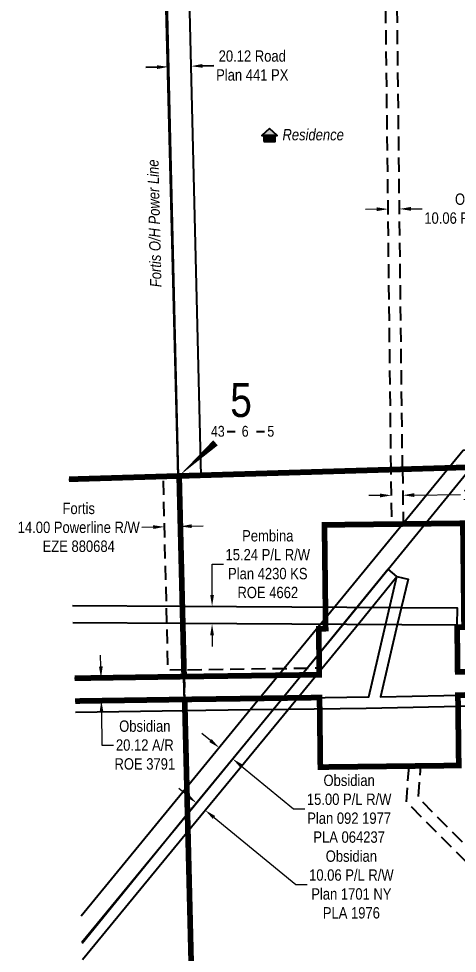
# Model space of a CAD drawing. Extents: x 643442 to 651909, y 5835058 to 5841090.
# Drawn here: x 646208 to 646595, y 5838086 to 5838910 of the extents above; entities that cross this region are included whole.
import ezdxf
from ezdxf.enums import TextEntityAlignment as Align

# ---------------------------------------------------------------- set-up
doc = ezdxf.new("R2010")
doc.units = 0
doc.header["$LTSCALE"] = 5
doc.header["$PDSIZE"] = 0.5
for name, pattern in [('CENTERLINEX3', [5, 2.5, -1, 0.5, -1]), ('foc-ACCESSROAD', [3.75, 2.5, -1.25]), ('foc-FLOWLINE', [3.75, 2.5, -1.25]), ('foc-QUARTERLINE', [33, 25, -3, 2, -3])]:
    doc.linetypes.add(name, pattern=pattern)
doc.layers.get('Defpoints').update_dxf_attribs({"color": 9})
for name, color, linetype in [('10', 1, 'Continuous'), ('9', 3, 'Continuous'), ('AS-POWER', 104, 'foc-POWER'), ('AS-POWER-T', 104, 'Continuous'), ('AS-RESIDENCE', 14, 'Continuous'), ('C-FLOWLINE', 13, 'foc-FLOWLINE'), ('C-RW', 13, 'Continuous'), ('C-WS', 13, 'foc-ACCESSROAD'), ('F-EZE', 190, 'foc-FLOWLINE'), ('F-RW', 190, 'Continuous'), ('F-VCE', 190, 'foc-FLOWLINE'), ('L-QSEC', 8, 'foc-QUARTERLINE'), ('L-SECLBL', 7, 'Continuous'), ('L-TITLEDB', 4, 'Continuous'), ('L-TITLEDB-T', 4, 'Continuous')]:
    doc.layers.add(name, color=color, linetype=linetype)
doc.layers.add('AS-TRAPPER BOUNDARY', color=7, linetype='CENTERLINEX3', true_color=0xb85c00, transparency=0.6)
for name, color, linetype, lineweight in [('C-AR-T', 13, 'Continuous', 9), ('C-FLOWLINE-T', 13, 'Continuous', 9), ('C-WS-T', 13, 'Continuous', 9), ('F-EZE-T', 190, 'Continuous', 9), ('F-RW-T', 190, 'Continuous', 9)]:
    doc.layers.add(name, color=color, linetype=linetype, lineweight=lineweight)
doc.styles.add('175L', font='ARIALN.TTF', dxfattribs={"height": 20})
doc.styles.add('80CG', font='ARIALN.TTF', dxfattribs={"height": 10})
doc.styles.add('80L', font='ARIALN.TTF', dxfattribs={"height": 10})
doc.styles.add('foc-LtypeFont', font='ARIALN.TTF', dxfattribs={"height": 7.35})
doc.styles.add('SIMPLEX', font='ARIALN.TTF')
doc.linetypes.add('foc-POWER', pattern='A,6,-1,["P",foc-LtypeFont,S=0.2,R=0,X=-0.625,Y=-0.75],-1.24,4', length=12.24)
doc.linetypes.add('foc-POWER-NOLINE', pattern='A,0,-4,["P",foc-LtypeFont,S=0.2,R=0,X=-0.625,Y=-0.75],-8.24', length=12.24)
doc.dimstyles.new('Compass 5 000', dxfattribs={"dimscale": 5, "dimtxt": 9, "dimasz": 2, "dimexe": 0.2, "dimexo": 0.0625, "dimgap": 0.5, "dimtad": 0, "dimtih": 1, "dimtoh": 1, "dimzin": 0, "dimdsep": 46, "dimtxsty": '80CG', "dimcen": 0.1, "dimse1": 1, "dimse2": 1, "dimclrd": 256, "dimclrt": 256, "dimaunit": 1, "dimadec": 4, "dimazin": 0, "dimtfac": 0.06, "dimtofl": 0, "dimtmove": 0, "dimatfit": 1, "dimfxl": 0.2, "dimtolj": 1, "dimtzin": 0, "dimlwd": -1, "dimarcsym": 0})

# ---------------------------------------------------------------- blocks, each defined once
blk = doc.blocks.new('*D550')
at = {"layer": 'C-WS-T', "transparency": 16777216}
for p, q in [((646377.17, 5838273.78), (646369.45, 5838280.13)), ((646404.54, 5838251.28), (646450.35, 5838213.62)), ((646450.35, 5838213.62), (646460.35, 5838213.62))]:
    blk.add_line(p, q, dxfattribs=at)
for points in [[(646378.23, 5838275.06), (646376.11, 5838272.49), (646384.9, 5838267.43)], [(646405.6, 5838252.56), (646403.48, 5838249.99), (646396.82, 5838257.63)]]:
    blk.add_solid(points, dxfattribs=at)
at = {"layer": 'Defpoints', "color": 0, "transparency": 16777216}
for p in [(646384.78, 5838267.28), (646396.7, 5838257.48), (646396.82, 5838257.63)]:
    blk.add_point(p, dxfattribs=at)
at = {"layer": 'C-WS-T', "transparency": 16777216, "insert": (646499.44, 5838213.62), "char_height": 10, "attachment_point": 5, "style": '80CG'}
blk.add_mtext('\\A1;Obsidian\\P15.00 P/L R/W\\PPlan 092 1977\\PPLA 064237', dxfattribs=at)
blk = doc.blocks.new('*D551')
at = {"layer": 'Defpoints', "color": 0, "transparency": 16777216}
for p in [(646378.6, 5838392.23), (646430.82, 5838392.18), (646430.8, 5838376.55)]:
    blk.add_point(p, dxfattribs=at)
at = {"layer": 'F-RW-T', "transparency": 16777216}
for p, q in [((646378.61, 5838402.23), (646378.64, 5838429.27)), ((646378.64, 5838429.27), (646388.64, 5838429.27)), ((646378.57, 5838366.6), (646378.56, 5838356.6))]:
    blk.add_line(p, q, dxfattribs=at)
for points in [[(646376.94, 5838402.23), (646380.28, 5838402.23), (646378.6, 5838392.23)], [(646376.91, 5838366.6), (646380.24, 5838366.6), (646378.58, 5838376.6)]]:
    blk.add_solid(points, dxfattribs=at)
at = {"layer": 'F-RW-T', "transparency": 16777216, "insert": (646427.72, 5838429.27), "char_height": 10, "attachment_point": 5, "style": '80CG'}
blk.add_mtext('\\A1;Pembina\\P15.24 P/L R/W\\PPlan 4230 KS\\PROE 4662', dxfattribs=at)
blk = doc.blocks.new('*D557')
at = {"layer": 'Defpoints', "color": 0, "transparency": 16777216}
for p in [(646360.18, 5838868.39), (646341.8, 5838806.17), (646361.91, 5838806.73)]:
    blk.add_point(p, dxfattribs=at)
at = {"layer": 'L-TITLEDB-T', "transparency": 16777216}
for p, q in [((646330.07, 5838867.54), (646320.08, 5838867.26)), ((646370.17, 5838868.67), (646380.17, 5838868.95))]:
    blk.add_line(p, q, dxfattribs=at)
for points in [[(646330.02, 5838869.21), (646330.12, 5838865.88), (646340.07, 5838867.82)], [(646370.13, 5838870.34), (646370.22, 5838867), (646360.18, 5838868.39)]]:
    blk.add_solid(points, dxfattribs=at)
at = {"layer": 'L-TITLEDB-T', "transparency": 16777216, "insert": (646414.04, 5838868.95), "char_height": 10, "attachment_point": 5, "style": '80CG'}
blk.add_mtext('\\A1;20.12 Road\\PPlan 441 PX', dxfattribs=at)
blk = doc.blocks.new('L-SECLBL')
at = {"layer": '9', "color": 7}
for p, q in [((-5.08, -27.83), (-12.29, -27.83)), ((20.7, -27.83), (13.5, -27.83))]:
    blk.add_line(p, q, dxfattribs=at)
at = {"layer": '10', "color": 2, "style": 'SIMPLEX'}
blk.add_attdef('SEC', text='', height=30, dxfattribs=at).set_placement((0, 0), align=Align.MIDDLE)
at = {"layer": '10', "color": 5, "style": '80L'}
blk.add_attdef('TWP', text='', height=9.5, dxfattribs=at).set_placement((-14.43, -27.37), align=Align.MIDDLE_RIGHT)
blk.add_attdef('RGE', text='', height=9.5, dxfattribs=at).set_placement((3.62, -27.37), align=Align.MIDDLE_CENTER)
blk.add_attdef('MER', text='', height=9.5, dxfattribs=at).set_placement((23.17, -27.37), align=Align.MIDDLE_LEFT)
blk = doc.blocks.new('*D560')
at = {"layer": 'C-FLOWLINE-T', "transparency": 16777216}
for p, q in [((646526.71, 5838489.87), (646516.71, 5838489.75)), ((646556.78, 5838490.22), (646597.62, 5838490.69))]:
    blk.add_line(p, q, dxfattribs=at)
for points in [[(646526.69, 5838491.53), (646526.73, 5838488.2), (646536.71, 5838489.98)], [(646556.76, 5838491.88), (646556.79, 5838488.55), (646546.78, 5838490.1)]]:
    blk.add_solid(points, dxfattribs=at)
at = {"layer": 'Defpoints', "color": 0, "transparency": 16777216}
for p in [(646536.71, 5838490.09), (646546.78, 5838490.2), (646546.78, 5838490.1)]:
    blk.add_point(p, dxfattribs=at)
at = {"layer": 'C-FLOWLINE-T', "transparency": 16777216, "insert": (646649.12, 5838490.69), "char_height": 10, "attachment_point": 5, "style": '80CG'}
blk.add_mtext('\\A1;Obsidian\\P10.06 Flowline R/W\\PROE 3790', dxfattribs=at)
blk = doc.blocks.new('*D562')
at = {"layer": 'C-WS-T', "transparency": 16777216}
for p, q in [((646357.11, 5838225.07), (646349.38, 5838231.42)), ((646380.32, 5838205.98), (646452.32, 5838146.8)), ((646452.32, 5838146.8), (646462.32, 5838146.8))]:
    blk.add_line(p, q, dxfattribs=at)
for points in [[(646358.17, 5838226.36), (646356.05, 5838223.78), (646364.83, 5838218.72)], [(646381.38, 5838207.27), (646379.27, 5838204.7), (646372.6, 5838212.33)]]:
    blk.add_solid(points, dxfattribs=at)
at = {"layer": 'Defpoints', "color": 0, "transparency": 16777216}
for p in [(646359.01, 5838211.63), (646366.78, 5838205.25), (646372.6, 5838212.33)]:
    blk.add_point(p, dxfattribs=at)
at = {"layer": 'C-WS-T', "transparency": 16777216, "insert": (646501.4, 5838146.8), "char_height": 10, "attachment_point": 5, "style": '80CG'}
blk.add_mtext('\\A1;Obsidian\\P10.06 P/L R/W\\PPlan 1701 NY\\PPLA 1976', dxfattribs=at)
blk = doc.blocks.new('*D567')
at = {"layer": 'Defpoints', "color": 0, "transparency": 16777216}
for p in [(646336.66, 5838463.1), (646336.69, 5838462.23), (646350.67, 5838463.45)]:
    blk.add_point(p, dxfattribs=at)
at = {"layer": 'F-EZE-T', "transparency": 16777216}
for p, q in [((646326.69, 5838461.98), (646316.69, 5838461.73)), ((646360.69, 5838462.82), (646370.69, 5838463.06))]:
    blk.add_line(p, q, dxfattribs=at)
for points in [[(646326.65, 5838463.64), (646326.73, 5838460.31), (646336.69, 5838462.23)], [(646360.65, 5838464.48), (646360.73, 5838461.15), (646350.69, 5838462.57)]]:
    blk.add_solid(points, dxfattribs=at)
at = {"layer": 'F-EZE-T', "transparency": 16777216, "insert": (646261.06, 5838461.73), "char_height": 10, "attachment_point": 5, "style": '80CG'}
blk.add_mtext('\\A1;Fortis\\P14.00 Powerline R/W\\PEZE 880684', dxfattribs=at)
blk = doc.blocks.new('*D568')
at = {"layer": 'C-AR-T', "transparency": 16777216}
for p, q in [((646280.54, 5838339.06), (646280.39, 5838349.06)), ((646281.14, 5838298.94), (646281.57, 5838269.77)), ((646281.57, 5838269.77), (646291.57, 5838269.77))]:
    blk.add_line(p, q, dxfattribs=at)
for points in [[(646282.2, 5838339.09), (646278.87, 5838339.04), (646280.69, 5838329.06)], [(646282.8, 5838298.96), (646279.47, 5838298.91), (646280.99, 5838308.94)]]:
    blk.add_solid(points, dxfattribs=at)
at = {"layer": 'Defpoints', "color": 0, "transparency": 16777216}
for p in [(646297.36, 5838329.31), (646280.99, 5838308.94), (646297.66, 5838309.19)]:
    blk.add_point(p, dxfattribs=at)
at = {"layer": 'C-AR-T', "transparency": 16777216, "insert": (646319.32, 5838269.77), "char_height": 10, "attachment_point": 5, "style": '80CG'}
blk.add_mtext('\\A1;Obsidian\\P20.12 A/R\\PROE 3791', dxfattribs=at)
blk = doc.blocks.new('res_occ')
for points in [[(0.1, 0.89), (-1.26, -0.37), (1.46, -0.37)], [(-0.9, -1.43), (1.1, -1.43), (1.1, -0.37), (-0.9, -0.37)]]:
    blk.add_hatch(color=14).paths.add_polyline_path(points)
at = {"color": 14}
for points in [[(0.1, 0.89), (-1.26, -0.37), (1.46, -0.37)], [(-0.9, -1.43), (1.1, -1.43), (1.1, -0.37), (-0.9, -0.37)]]:
    blk.add_lwpolyline(points, close=True, dxfattribs=at)
blk = doc.blocks.new('*D607')
at = {"layer": 'C-FLOWLINE-T', "transparency": 16777216}
for p, q in [((646523.78, 5838742.27), (646513.78, 5838742.16)), ((646553.84, 5838742.62), (646563.84, 5838742.74))]:
    blk.add_line(p, q, dxfattribs=at)
for points in [[(646523.76, 5838743.94), (646523.8, 5838740.6), (646533.78, 5838742.39)], [(646553.82, 5838744.29), (646553.86, 5838740.95), (646543.84, 5838742.5)]]:
    blk.add_solid(points, dxfattribs=at)
at = {"layer": 'Defpoints', "color": 0, "transparency": 16777216}
for p in [(646533.78, 5838742.35), (646543.84, 5838742.5), (646543.84, 5838742.47)]:
    blk.add_point(p, dxfattribs=at)
at = {"layer": 'C-FLOWLINE-T', "transparency": 16777216, "insert": (646615.34, 5838742.74), "char_height": 10, "attachment_point": 5, "style": '80CG'}
blk.add_mtext('\\A1;Obsidian\\P10.06 Flowline R/W', dxfattribs=at)

msp = doc.modelspace()

# ---------------------------------------------------------------- linework, layer by layer
at = {"layer": 'AS-POWER', "linetype": 'foc-POWER-NOLINE', "flags": 128}
msp.add_lwpolyline([(646353.81, 5838336.161), (646348.859, 5838506.559), (646306.72, 5840145.779)], dxfattribs=at)
at = {"layer": 'AS-TRAPPER BOUNDARY', "const_width": 5, "flags": 128}
for points in [[(647131.992, 5838530.578), (647134.193, 5838337.194), (647134.193, 5838337.194), (647134.193, 5838337.194), (647037.148, 5838336.26), (647022.143, 5838336.116), (646975.135, 5838335.665), (646945.136, 5838335.377), (646806.559, 5838334.049), (646595.106, 5838334.281), (646595.036, 5838340.286), (646594.648, 5838373.777), (646600.747, 5838373.847), (646599.687, 5838465.341), (646566.637, 5838464.957), (646547.071, 5838464.73), (646537.006, 5838464.613), (646477.694, 5838463.927), (646478.526, 5838392.129), (646478.655, 5838381.003), (646478.703, 5838376.868), (646478.754, 5838372.432), (646472.655, 5838372.361), (646472.911, 5838350.313), (646473.056, 5838337.825), (646473.092, 5838334.684), (646473.125, 5838331.822), (646470.718, 5838331.788), (646457.581, 5838331.606), (646453.775, 5838331.553), (646440.602, 5838331.37), (646437.937, 5838331.331), (646353.958, 5838330.159), (646353.81, 5838336.161), (646352.803, 5838376.992), (646352.426, 5838392.256), (646349.593, 5838507.077), (646536.449, 5838512.678), (646546.511, 5838512.98), (646587.463, 5838514.209), (646607.338, 5838514.805), (647020.287, 5838527.215), (647035.292, 5838527.667), (647122.355, 5838530.288), (647131.992, 5838530.578)], [(646562.374, 5838251.394), (646596.063, 5838251.784), (646595.459, 5838303.758), (646595.342, 5838313.821), (646610.712, 5838314.133), (646806.644, 5838313.919), (647022.385, 5838315.987), (647037.387, 5838316.132), (647134.421, 5838317.066), (647134.536, 5838307.036), (647136.854, 5838103.325), (647137.025, 5838088.332), (647141.612, 5837685.264), (647095.626, 5837684.253), (647081.868, 5837683.826), (646735.656, 5837673.089), (646725.653, 5837672.779), (646710.651, 5837672.314), (646695.412, 5837671.842), (646685.351, 5837671.53), (646680.347, 5837671.375), (646370.448, 5837661.788), (646363.424, 5837946.518), (646363.261, 5837953.102), (646362.936, 5837966.263), (646362.443, 5837986.258), (646361.96, 5838005.84), (646360.599, 5838061.029), (646360.228, 5838076.06), (646357.324, 5838193.751), (646356.945, 5838209.125), (646356.379, 5838232.069), (646354.703, 5838299.967), (646354.455, 5838310.033), (646421.243, 5838310.958), (646440.881, 5838311.231), (646454.03, 5838311.432), (646473.359, 5838311.693), (646473.476, 5838301.578), (646474.07, 5838250.369), (646552.271, 5838251.276), (646562.374, 5838251.394)]]:
    msp.add_lwpolyline(points, close=True, dxfattribs=at)
for points in [[(646252.429, 5838504.156), (646335.59, 5838506.655), (646349.593, 5838507.077)], [(646353.958, 5838330.159), (646257.367, 5838328.716)], [(646257.933, 5838308.592), (646353.571, 5838310.021), (646354.455, 5838310.034), (646354.455, 5838310.033)]]:
    msp.add_lwpolyline(points, dxfattribs=at)
at = {"layer": 'C-FLOWLINE', "flags": 128}
msp.add_lwpolyline([(647095.626, 5837684.253), (647081.868, 5837683.826), (646922.706, 5837844.162), (646912.043, 5837854.905), (646751.889, 5838016.257), (646694.961, 5838073.607), (646680.62, 5838088.054), (646549.87, 5838219.776), (646552.271, 5838251.276), (646562.374, 5838251.394), (646560.256, 5838223.599), (646694.327, 5838088.531), (646708.692, 5838074.058), (646759.032, 5838023.348), (646920.143, 5837861.031), (646930.806, 5837850.289), (647095.626, 5837684.253)], close=True, dxfattribs=at)
at = {"layer": 'C-RW', "flags": 128}
for points in [[(646263.918, 5838095.955), (646356.032, 5838208.015), (646432.515, 5838301.031), (646494.66, 5838376.852), (646533.818, 5838424.763), (646607.059, 5838514.476), (647131.992, 5838530.576), (647131.794, 5838545.535), (646599.942, 5838529.514), (646487.134, 5838392.12), (646412.195, 5838300.753), (646355.465, 5838231.498), (646263.271, 5838118.952)], [(646257.933, 5838308.592), (646353.571, 5838310.021), (646420.554, 5838310.947), (646516.666, 5838312.263), (646541.622, 5838418.413), (646551.443, 5838416.15), (646541.885, 5838375.793), (646527.032, 5838312.432), (646610.712, 5838314.134), (646806.644, 5838313.919), (647134.422, 5838317.066), (647134.536, 5838307.036), (646806.698, 5838303.868), (646610.779, 5838304.077), (646514.481, 5838302.07), (646445.695, 5838301.244), (646412.195, 5838300.753), (646353.812, 5838299.955), (646258.216, 5838298.541)], [(646264.349, 5838080.64), (646356.402, 5838192.63), (646445.695, 5838301.244), (646507.656, 5838376.837), (646541.622, 5838418.413), (646533.818, 5838424.763), (646440.881, 5838311.228), (646356.032, 5838208.015), (646263.953, 5838094.734)]]:
    msp.add_lwpolyline(points, dxfattribs=at)
at = {"layer": 'C-WS', "flags": 128}
for points in [[(646536.449, 5838512.678), (646530.162, 5839054.715)], [(646546.508, 5838512.795), (646540.222, 5839054.832)], [(646257.367, 5838328.716), (646353.958, 5838330.159), (646354.455, 5838310.034), (646353.571, 5838310.021), (646257.933, 5838308.592)]]:
    msp.add_lwpolyline(points, dxfattribs=at)
msp.add_lwpolyline([(646546.511, 5838512.98), (646547.071, 5838464.731), (646566.637, 5838464.958), (646599.687, 5838465.341), (646600.747, 5838373.847), (646594.648, 5838373.777), (646595.036, 5838340.286), (646595.106, 5838334.281), (646806.559, 5838334.049), (646945.136, 5838335.378), (646975.135, 5838335.665), (647022.143, 5838336.117), (647037.148, 5838336.261), (647134.193, 5838337.194), (647134.421, 5838317.066), (647037.387, 5838316.132), (647022.385, 5838315.987), (646806.644, 5838313.919), (646610.712, 5838314.133), (646595.342, 5838313.821), (646595.459, 5838303.758), (646596.063, 5838251.784), (646562.374, 5838251.394), (646552.271, 5838251.276), (646474.07, 5838250.369), (646473.476, 5838301.578), (646473.359, 5838311.693), (646454.028, 5838311.429), (646440.881, 5838311.231), (646421.244, 5838310.961), (646354.455, 5838310.034), (646353.958, 5838330.159), (646437.939, 5838331.334), (646440.602, 5838331.373), (646453.775, 5838331.558), (646457.582, 5838331.609), (646470.718, 5838331.789), (646473.125, 5838331.822), (646473.092, 5838334.684), (646473.056, 5838337.825), (646472.911, 5838350.313), (646472.655, 5838372.361), (646478.754, 5838372.432), (646478.703, 5838376.868), (646478.655, 5838381.003), (646478.527, 5838392.129), (646477.694, 5838463.927), (646537.006, 5838464.615), (646536.449, 5838512.678), (646546.511, 5838512.98)], close=True, dxfattribs=at)
at = {"layer": 'F-EZE', "flags": 128}
msp.add_lwpolyline([(646353.81, 5838336.161), (646339.807, 5838335.73), (646338.787, 5838377.064), (646338.411, 5838392.329), (646335.59, 5838506.655), (646349.593, 5838507.077), (646352.426, 5838392.256), (646352.803, 5838376.992), (646353.81, 5838336.161)], close=True, dxfattribs=at)
at = {"layer": 'F-RW', "flags": 128}
msp.add_lwpolyline([(646255.564, 5838392.778), (646351.605, 5838392.257), (646594.536, 5838390.849), (646594.446, 5838375.621), (646351.969, 5838376.993), (646255.993, 5838377.514)], dxfattribs=at)
at = {"layer": 'F-VCE', "flags": 128}
msp.add_lwpolyline([(646473.092, 5838334.684), (646473.125, 5838331.822), (646470.718, 5838331.789), (646457.582, 5838331.609), (646453.775, 5838331.558), (646440.602, 5838331.373), (646437.939, 5838331.334), (646353.958, 5838330.159), (646353.81, 5838336.161), (646442.924, 5838337.404), (646462.557, 5838337.677), (646473.056, 5838337.825), (646473.092, 5838334.684)], close=True, dxfattribs=at)
at = {"layer": 'L-QSEC', "flags": 128}
for points in [[(647137.17, 5838531.102), (646348.859, 5838506.559)], [(646348.859, 5838506.559), (646252.442, 5838503.677)], [(646348.859, 5838506.559), (646370.448, 5837661.79)]]:
    msp.add_lwpolyline(points, dxfattribs=at)
at = {"layer": 'L-SECLBL', "flags": 128}
msp.add_lwpolyline([(646348.859, 5838506.559, 0, 5.998, 0), (646381.626, 5838536.305, 0, 0, 0)], format="xyseb", dxfattribs=at)
at = {"layer": 'L-TITLEDB', "flags": 128}
for points in [[(646308.259, 5840095.877), (646329.756, 5839311.067), (646348.859, 5838506.559)], [(646368.981, 5838507.174), (646346.11, 5839446.58), (646327.956, 5840096.258)]]:
    msp.add_lwpolyline(points, dxfattribs=at)

# ---------------------------------------------------------------- block references
at = {"layer": 'AS-RESIDENCE', "xscale": 5, "yscale": 5, "zscale": 5}
msp.add_blockref('res_occ', (646428.75, 5838809.14), dxfattribs=at)
at = {"layer": 'L-SECLBL', "xscale": 0.9997111, "yscale": 0.9997111, "zscale": 0.9997111}
msp.add_blockref('L-SECLBL', (646404.152, 5838573.838), dxfattribs=at).add_auto_attribs({'SEC': '5', 'TWP': '43', 'RGE': '6', 'MER': '5'})

# ---------------------------------------------------------------- texts
at = {"layer": 'AS-RESIDENCE', "insert": (646440.667, 5838813.005), "char_height": 10, "attachment_point": 1, "style": '175L'}
msp.add_mtext_dynamic_manual_height_columns('{\\fArial Narrow|b0|i1|c0|p34;Residence}', width=53.94038, gutter_width=100, heights=[0], dxfattribs=at)

# ---------------------------------------------------------------- dimensions: what is measured, and where the dimension line sits
at = {"layer": 'C-AR-T', "color": 3}
dim = msp.add_linear_dim(base=(646280.986, 5838308.937), p1=(646297.358, 5838329.313), p2=(646297.659, 5838309.186), angle=270.855934, text='Obsidian\\P20.12 A/R\\PROE 3791', dimstyle='Compass 5 000', dxfattribs=at)
dim.commit()
dim.dimension.update_dxf_attribs({"geometry": '*D568', "text_midpoint": (646319.317, 5838269.773), "dimtype": 161})
at = {"layer": 'C-FLOWLINE-T', "color": 3}
for base, p1, p2, text, picture, middle in [((646543.844, 5838742.504), (646533.78, 5838742.353), (646543.844, 5838742.469), 'Obsidian\\P10.06 Flowline R/W', '*D607', (646615.337, 5838742.736)), ((646546.776, 5838490.101), (646536.711, 5838490.085), (646546.775, 5838490.202), 'Obsidian\\P10.06 Flowline R/W\\PROE 3790', '*D560', (646649.117, 5838490.69))]:
    dim = msp.add_linear_dim(base=base, p1=p1, p2=p2, angle=0.66449, text=text, dimstyle='Compass 5 000', dxfattribs=at)
    dim.commit()
    dim.dimension.update_dxf_attribs({"geometry": picture, "text_midpoint": middle, "dimtype": 161})
at = {"layer": 'C-WS-T'}
for base, p1, p2, angle, text, picture, middle in [((646396.816, 5838257.626), (646384.778, 5838267.282), (646396.698, 5838257.483), 320.577174, 'Obsidian\\P15.00 P/L R/W\\PPlan 092 1977\\PPLA 064237', '*D550', (646499.438, 5838213.616)), ((646372.6, 5838212.333), (646359.007, 5838211.634), (646366.775, 5838205.248), 320.575926, 'Obsidian\\P10.06 P/L R/W\\PPlan 1701 NY\\PPLA 1976', '*D562', (646501.404, 5838146.796))]:
    dim = msp.add_linear_dim(base=base, p1=p1, p2=p2, angle=angle, text=text, dimstyle='Compass 5 000', dxfattribs=at)
    dim.commit()
    dim.dimension.update_dxf_attribs({"geometry": picture, "text_midpoint": middle, "dimtype": 161})
at = {"layer": 'F-EZE-T', "color": 3}
dim = msp.add_aligned_dim(p1=(646350.67, 5838463.449), p2=(646336.664, 5838463.103), distance=0.879, text='Fortis\\P14.00 Powerline R/W\\PEZE 880684', dimstyle='Compass 5 000', dxfattribs=at)
dim.commit()
dim.dimension.update_dxf_attribs({"geometry": '*D567', "text_midpoint": (646261.058, 5838461.732)})
at = {"layer": 'F-RW-T'}
dim = msp.add_linear_dim(base=(646378.6, 5838392.23), p1=(646430.8, 5838376.547), p2=(646430.815, 5838392.177), angle=89.942082, text='Pembina\\P15.24 P/L R/W\\PPlan 4230 KS\\PROE 4662', dimstyle='Compass 5 000', dxfattribs=at)
dim.commit()
dim.dimension.update_dxf_attribs({"geometry": '*D551', "text_midpoint": (646427.724, 5838429.268), "dimtype": 161})
at = {"layer": 'L-TITLEDB-T'}
dim = msp.add_linear_dim(base=(646360.178, 5838868.389), p1=(646341.799, 5838806.167), p2=(646361.909, 5838806.732), angle=1.608676, text='20.12 Road\\PPlan 441 PX', dimstyle='Compass 5 000', dxfattribs=at)
dim.commit()
dim.dimension.update_dxf_attribs({"geometry": '*D557', "text_midpoint": (646414.041, 5838868.95), "dimtype": 161})

# ---------------------------------------------------------------- next in the draw order: texts
at = {"layer": 'AS-POWER-T', "insert": (646324.052, 5838673.39), "char_height": 9.99302, "attachment_point": 1, "rotation": 91.36023, "style": '80L', "bg_fill": 2}
msp.add_mtext_dynamic_manual_height_columns('{\\fArial Narrow|b0|i1|c0|p34;Fortis O/H Power Line}', width=112.45541, gutter_width=50.016, heights=[0], dxfattribs=at)

doc.saveas('drawing.dxf')
